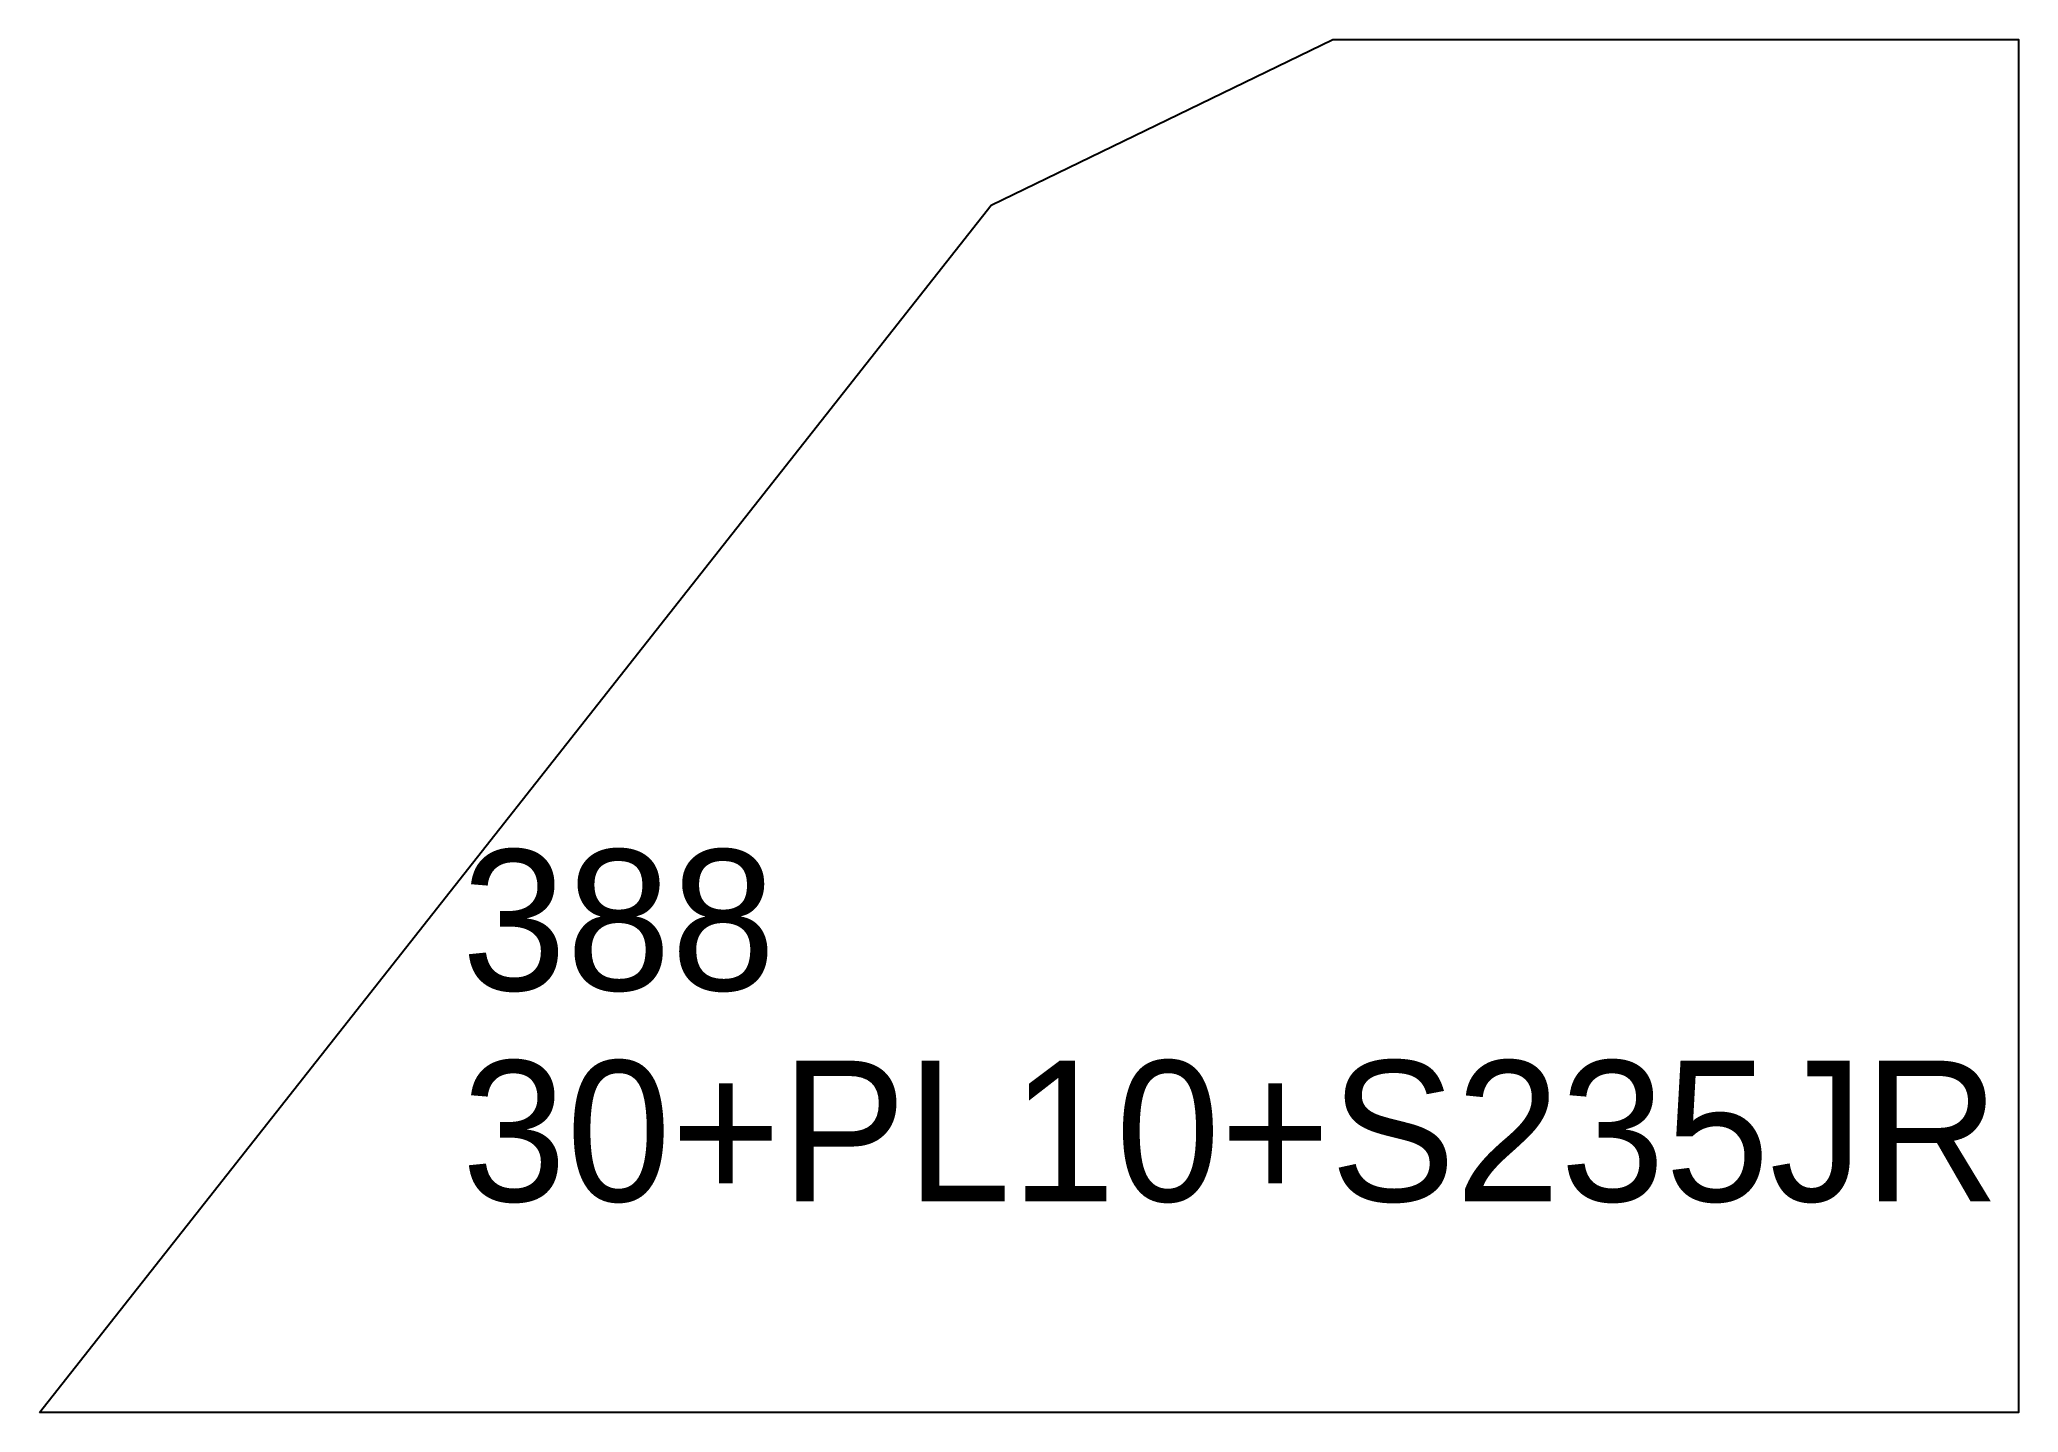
# Model space of a CAD drawing. Extents: x 0 to 141, y 0 to 98.
import ezdxf

# ---------------------------------------------------------------- set-up
doc = ezdxf.new("R2010")
doc.units = 0
for name, color, linetype in [('CUT', 7, 'CONTINUOUS'), ('SCRIBE', 3, 'CONTINUOUS'), ('TEXT', 7, 'CONTINUOUS')]:
    doc.layers.add(name, color=color, linetype=linetype)

msp = doc.modelspace()

# ---------------------------------------------------------------- linework, layer by layer
at = {"layer": 'CUT', "color": 7, "linetype": 'CONTINUOUS'}
msp.add_lwpolyline([(0, 0), (67.64, 85.8), (91.92, 97.58), (140.64, 97.58), (140.64, 0)], close=True, dxfattribs=at)

# ---------------------------------------------------------------- texts
at = {"layer": 'SCRIBE', "color": 3}
msp.add_text('388', height=10, dxfattribs=at).set_placement((30, 30))
at = {"layer": 'TEXT', "color": 7}
msp.add_text('30+PL10+S235JR', height=10, dxfattribs=at).set_placement((30, 15))

doc.saveas('drawing.dxf')
